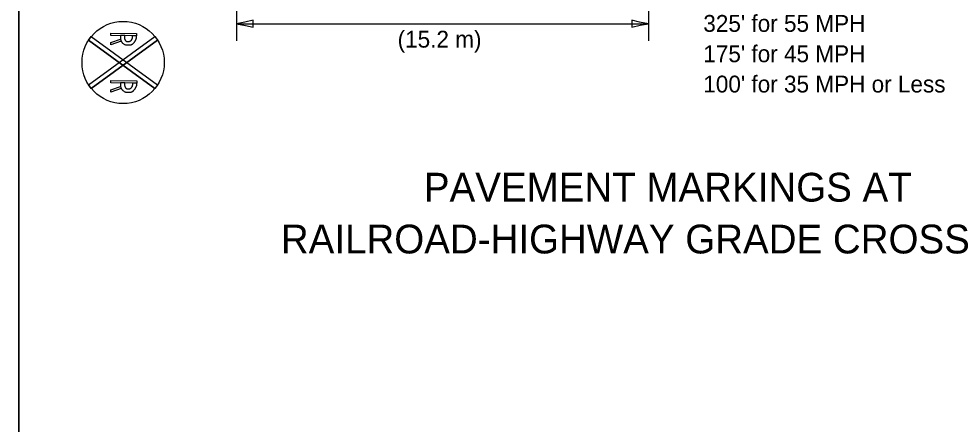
# Model space of a CAD drawing. Extents: x 2261432 to 2263976, y -3124040 to -3123640.
# Drawn here: x 2263345.8 to 2263502.9, y -3123841.5 to -3123773.9 of the extents above; entities that cross this region are included whole.
import ezdxf

# ---------------------------------------------------------------- set-up
doc = ezdxf.new("R2010")
doc.units = 0
for name, color, linetype in [('Default', 7, 'Continuous'), ('RD_Pr_Roadway_Dimensions', 7, 'Continuous'), ('RD_Pr_Roadway_Items', 7, 'Continuous'), ('RD_Pr_Roadway_Notes', 7, 'Continuous')]:
    doc.layers.add(name, color=color, linetype=linetype)

msp = doc.modelspace()

# ---------------------------------------------------------------- linework, layer by layer
at = {"layer": 'Default'}
for points in [[(2262715.82, -3124039.7), (2263345.82, -3124039.7), (2263345.82, -3123639.7), (2262715.82, -3123639.7)], [(2263345.82, -3124039.7), (2263975.82, -3124039.7), (2263975.82, -3123639.7), (2263345.82, -3123639.7)]]:
    msp.add_lwpolyline(points, close=True, dxfattribs=at)
at = {"layer": 'RD_Pr_Roadway_Dimensions'}
for p, q in [((2263382.08, -3123737.8), (2263382.08, -3123777.58)), ((2263450.77, -3123756.23), (2263450.77, -3123777.58)), ((2263382.08, -3123774.71), (2263450.77, -3123774.71))]:
    msp.add_line(p, q, dxfattribs=at)
for points in [[(2263384.88, -3123775.3), (2263384.88, -3123774.71), (2263384.88, -3123774.13), (2263383.48, -3123774.47), (2263382.08, -3123774.71), (2263383.57, -3123774.99)], [(2263447.98, -3123774.13), (2263447.97, -3123774.71), (2263447.97, -3123775.3), (2263449.38, -3123774.96), (2263450.77, -3123774.71), (2263449.28, -3123774.44)]]:
    msp.add_lwpolyline(points, close=True, dxfattribs=at)
at = {"layer": 'RD_Pr_Roadway_Items'}
for p, q in [((2263357.44, -3123784.9), (2263368.51, -3123776.86)), ((2263357.44, -3123777.45), (2263368.51, -3123785.5)), ((2263357.88, -3123776.86), (2263368.95, -3123784.9)), ((2263357.88, -3123785.5), (2263368.95, -3123777.45)), ((2263361.14, -3123776.3), (2263361.14, -3123776.3)), ((2263361.14, -3123776.3), (2263361.14, -3123776.3)), ((2263362.75, -3123776.68), (2263362.75, -3123777.29)), ((2263363.61, -3123781.18), (2263363.61, -3123781.18)), ((2263361.17, -3123784.18), (2263361.17, -3123784.18)), ((2263361.17, -3123784.18), (2263361.17, -3123784.18)), ((2263362.79, -3123784.57), (2263362.79, -3123785.18))]:
    msp.add_line(p, q, dxfattribs=at)
for points in [[(2263368.51, -3123776.86), (2263368.95, -3123777.45), (2263357.88, -3123785.5), (2263357.44, -3123784.9)], [(2263368.95, -3123784.9), (2263368.51, -3123785.5), (2263357.44, -3123777.45), (2263357.88, -3123776.86)], [(2263361.14, -3123776.3), (2263365.43, -3123776.32), (2263365.43, -3123776.72), (2263361.14, -3123776.67)], [(2263361.14, -3123777.83), (2263362.75, -3123777.29), (2263362.87, -3123777.63), (2263361.14, -3123778.21)], [(2263362.75, -3123776.68), (2263362.75, -3123777.29), (2263362.87, -3123777.63), (2263362.89, -3123777.67), (2263362.92, -3123777.71), (2263362.96, -3123777.76), (2263363.01, -3123777.83), (2263363.05, -3123777.87), (2263363.12, -3123777.94), (2263363.21, -3123778.02), (2263363.27, -3123778.07), (2263363.36, -3123778.12), (2263363.44, -3123778.16), (2263363.5, -3123778.19), (2263363.57, -3123778.21), (2263363.59, -3123778.22), (2263364, -3123778.23), (2263364.12, -3123778.23), (2263364.24, -3123778.23), (2263364.35, -3123778.24), (2263364.37, -3123778.24), (2263364.4, -3123778.23), (2263364.45, -3123778.23), (2263364.48, -3123778.22), (2263364.52, -3123778.21), (2263364.58, -3123778.19), (2263364.61, -3123778.18), (2263364.65, -3123778.16), (2263364.68, -3123778.15), (2263364.71, -3123778.13), (2263364.74, -3123778.11), (2263364.78, -3123778.08), (2263364.82, -3123778.06), (2263364.85, -3123778.03), (2263364.89, -3123778), (2263364.92, -3123777.97), (2263364.95, -3123777.94), (2263364.98, -3123777.9), (2263365.02, -3123777.85), (2263365.08, -3123777.78), (2263365.12, -3123777.72), (2263365.16, -3123777.67), (2263365.18, -3123777.63), (2263365.21, -3123777.59), (2263365.24, -3123777.53), (2263365.27, -3123777.47), (2263365.3, -3123777.41), (2263365.33, -3123777.35), (2263365.36, -3123777.29), (2263365.38, -3123777.24), (2263365.4, -3123777.18), (2263365.42, -3123777.12), (2263365.43, -3123777.11), (2263365.43, -3123777.1), (2263365.43, -3123776.72), (2263364.7, -3123776.71), (2263364.7, -3123777.08), (2263364.7, -3123777.09), (2263364.7, -3123777.11), (2263364.69, -3123777.14), (2263364.68, -3123777.16), (2263364.67, -3123777.19), (2263364.67, -3123777.22), (2263364.66, -3123777.25), (2263364.65, -3123777.27), (2263364.63, -3123777.3), (2263364.62, -3123777.34), (2263364.6, -3123777.37), (2263364.58, -3123777.4), (2263364.55, -3123777.46), (2263364.53, -3123777.49), (2263364.5, -3123777.52), (2263364.46, -3123777.57), (2263364.43, -3123777.6), (2263364.39, -3123777.63), (2263364.36, -3123777.66), (2263364.32, -3123777.68), (2263364.28, -3123777.7), (2263364.24, -3123777.72), (2263364.2, -3123777.73), (2263364.16, -3123777.74), (2263364.11, -3123777.74), (2263364.03, -3123777.75), (2263364, -3123777.75), (2263363.96, -3123777.75), (2263363.93, -3123777.75), (2263363.89, -3123777.74), (2263363.87, -3123777.73), (2263363.84, -3123777.72), (2263363.81, -3123777.71), (2263363.77, -3123777.68), (2263363.73, -3123777.66), (2263363.7, -3123777.63), (2263363.66, -3123777.59), (2263363.63, -3123777.56), (2263363.6, -3123777.51), (2263363.58, -3123777.47), (2263363.55, -3123777.42), (2263363.54, -3123777.37), (2263363.52, -3123777.34), (2263363.51, -3123777.3), (2263363.5, -3123777.25), (2263363.49, -3123777.21), (2263363.48, -3123777.14), (2263363.48, -3123777.1), (2263363.48, -3123777.1), (2263363.48, -3123776.7), (2263362.75, -3123776.69)], [(2263361.17, -3123784.18), (2263365.46, -3123784.21), (2263365.46, -3123784.61), (2263361.17, -3123784.56)], [(2263361.17, -3123785.72), (2263362.79, -3123785.18), (2263362.9, -3123785.52), (2263361.17, -3123786.1)], [(2263362.79, -3123784.57), (2263362.79, -3123785.18), (2263362.9, -3123785.52), (2263362.93, -3123785.56), (2263362.95, -3123785.6), (2263362.99, -3123785.65), (2263363.04, -3123785.72), (2263363.08, -3123785.76), (2263363.15, -3123785.83), (2263363.24, -3123785.91), (2263363.31, -3123785.96), (2263363.39, -3123786.01), (2263363.47, -3123786.05), (2263363.53, -3123786.08), (2263363.6, -3123786.1), (2263363.63, -3123786.11), (2263364.03, -3123786.12), (2263364.16, -3123786.12), (2263364.28, -3123786.12), (2263364.39, -3123786.13), (2263364.4, -3123786.12), (2263364.44, -3123786.12), (2263364.48, -3123786.12), (2263364.51, -3123786.11), (2263364.56, -3123786.1), (2263364.61, -3123786.08), (2263364.64, -3123786.07), (2263364.68, -3123786.05), (2263364.71, -3123786.04), (2263364.74, -3123786.02), (2263364.77, -3123786), (2263364.81, -3123785.97), (2263364.85, -3123785.94), (2263364.88, -3123785.92), (2263364.92, -3123785.89), (2263364.95, -3123785.86), (2263364.98, -3123785.83), (2263365.01, -3123785.79), (2263365.06, -3123785.74), (2263365.11, -3123785.67), (2263365.15, -3123785.61), (2263365.19, -3123785.56), (2263365.21, -3123785.52), (2263365.24, -3123785.47), (2263365.27, -3123785.41), (2263365.3, -3123785.36), (2263365.33, -3123785.3), (2263365.36, -3123785.24), (2263365.39, -3123785.18), (2263365.41, -3123785.13), (2263365.43, -3123785.07), (2263365.46, -3123785.01), (2263365.46, -3123785), (2263365.46, -3123784.99), (2263365.46, -3123784.61), (2263364.74, -3123784.6), (2263364.74, -3123784.96), (2263364.73, -3123784.98), (2263364.73, -3123785), (2263364.72, -3123785.02), (2263364.72, -3123785.05), (2263364.71, -3123785.08), (2263364.7, -3123785.11), (2263364.69, -3123785.14), (2263364.68, -3123785.16), (2263364.67, -3123785.19), (2263364.65, -3123785.23), (2263364.63, -3123785.26), (2263364.62, -3123785.29), (2263364.58, -3123785.35), (2263364.56, -3123785.38), (2263364.53, -3123785.41), (2263364.5, -3123785.45), (2263364.46, -3123785.49), (2263364.43, -3123785.52), (2263364.39, -3123785.55), (2263364.35, -3123785.57), (2263364.31, -3123785.59), (2263364.27, -3123785.61), (2263364.23, -3123785.62), (2263364.19, -3123785.63), (2263364.14, -3123785.63), (2263364.06, -3123785.64), (2263364.03, -3123785.64), (2263364, -3123785.64), (2263363.96, -3123785.64), (2263363.93, -3123785.63), (2263363.9, -3123785.62), (2263363.87, -3123785.61), (2263363.84, -3123785.59), (2263363.8, -3123785.57), (2263363.77, -3123785.55), (2263363.73, -3123785.52), (2263363.69, -3123785.48), (2263363.67, -3123785.45), (2263363.63, -3123785.4), (2263363.61, -3123785.35), (2263363.59, -3123785.31), (2263363.57, -3123785.26), (2263363.56, -3123785.23), (2263363.54, -3123785.19), (2263363.53, -3123785.14), (2263363.52, -3123785.1), (2263363.51, -3123785.03), (2263363.51, -3123784.99), (2263363.51, -3123784.98), (2263363.51, -3123784.59), (2263362.79, -3123784.58)]]:
    msp.add_lwpolyline(points, close=True, dxfattribs=at)
msp.add_circle((2263363.2, -3123781.18), 6.85, dxfattribs=at)

# ---------------------------------------------------------------- texts
at = {"layer": 'RD_Pr_Roadway_Dimensions'}
for s, p in [("325' for 55 MPH", (2263459.9, -3123776.07)), ('(15.2 m)', (2263408.95, -3123778.7)), ("175' for 45 MPH", (2263459.9, -3123781.13)), ("100' for 35 MPH or Less", (2263459.9, -3123786.18))]:
    msp.add_text(s, height=2.808, dxfattribs=at).set_placement(p)
at = {"layer": 'RD_Pr_Roadway_Notes'}
for s, p in [('PAVEMENT MARKINGS AT', (2263413.33, -3123804.37)), ('RAILROAD-HIGHWAY GRADE CROSSING', (2263389.49, -3123813.01))]:
    msp.add_text(s, height=4.8, dxfattribs=at).set_placement(p)

doc.saveas('drawing.dxf')
